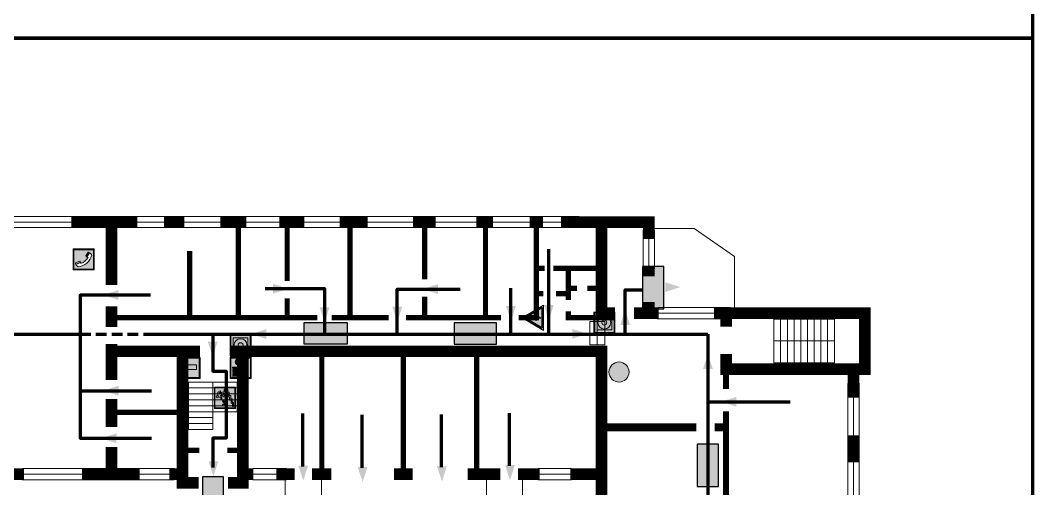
# Model space of a CAD drawing. Header units: millimetres. Extents: x 13114 to 67229, y 22859 to 38520.
# Drawn here: x 23107.1 to 23490.7, y 24896.1 to 25073.5 of the extents above; entities that cross this region are included whole.
import ezdxf

# ---------------------------------------------------------------- set-up
doc = ezdxf.new("R2010")
doc.units = ezdxf.units.MM
doc.linetypes.add('{ Wide Dash }', pattern=[12, 4, -2, 4, -2])
doc.layers.add('План_Штампы', color=7, linetype='Continuous')

# ---------------------------------------------------------------- blocks, each defined once
blk = doc.blocks.new('A$C32E8229D')
at = {"true_color": 0xffffff}
blk.add_hatch(color=7, dxfattribs=at).paths.add_polyline_path([(0, 0), (0, -8), (16, -8), (16, 0)])
h = blk.add_hatch(color=126)
h.paths.add_polyline_path([(0.2, -0.2), (15.8, -0.2), (15.8, -7.8), (0.2, -7.8)])
h.paths.add_polyline_path([(13.49, -2.05), (12.08, -2.05), (11.37, -2.63, 0.162397), (11.29, -2.84), (11.29, -3.63), (10.35, -3.63), (10.35, -4.05), (11.68, -4.05), (11.68, -3.48), (12.26, -4.28), (11.29, -5.1), (11.29, -6.78), (11.85, -6.78), (11.85, -5.44), (12.8, -4.64), (12.8, -5.94), (14.46, -5.94), (14.46, -5.39), (13.45, -5.39), (13.45, -3.97), (12.46, -2.59), (13.15, -2.59), (13.69, -3.34), (14.18, -3)], flags=16)
h.paths.add_polyline_path([(10.74, -1.82, 1), (11.8, -1.82, 1)], flags=16)
h.paths.add_polyline_path([(9.39, -3.59), (5.99, -3.59), (6.56, -3.03), (5.91, -3.03), (5.1, -3.83), (5.91, -4.64), (6.56, -4.64), (5.99, -4.09), (9.39, -4.09)], flags=16)
h.paths.add_polyline_path([(4.29, -1.08), (1.72, -1.08), (1.72, -6.6), (4.29, -6.6)], flags=16)
at = {"color": 126}
blk.add_lwpolyline([(16, -8), (0, -8), (0, 0), (16, 0)], close=True, dxfattribs=at)
blk = doc.blocks.new('A$C456E1F9C')
at = {"lineweight": 5}
h = blk.add_hatch(color=242, dxfattribs=at)
h.paths.add_polyline_path([(0.51, -1.47), (0.51, -13.26), (12.29, -13.26), (12.29, -1.47)])
h.paths.add_polyline_path([(5.42, -4.95, -0.254479), (4.78, -5.4), (3.52, -2.53, -0.209735), (4.23, -2.4)], flags=16)
h.paths.add_polyline_path([(8.53, -8.6), (10.87, -10.17), (10.54, -10.76), (8.03, -9.13, -0.192251)], flags=16)
h.paths.add_polyline_path([(4.61, -5.49, 0.005518), (3.87, -5.72, 0.128647), (7.49, -10.01, 0.00809), (7.83, -9.33), (10.47, -10.97, -0.16736), (8.99, -12.25, -0.327862), (1.95, -3.95, -0.166952), (3.36, -2.62)], flags=16)
at = {"color": 242, "lineweight": 5}
for p, q in [((0, -13.77), (0, -0.97)), ((12.8, -0.97), (0, -0.97)), ((4.61, -5.49), (3.36, -2.62)), ((3.52, -2.53), (4.78, -5.4)), ((4.23, -2.4), (5.42, -4.95)), ((12.8, -13.77), (12.8, -0.97)), ((7.83, -9.33), (10.47, -10.97)), ((8.03, -9.13), (10.54, -10.76)), ((10.81, -10.12), (8.53, -8.6)), ((10.54, -10.76), (10.8, -10.3)), ((10.8, -10.3), (10.81, -10.12)), ((0, -13.77), (12.8, -13.77))]:
    blk.add_line(p, q, dxfattribs=at)
blk.add_lwpolyline([(0.51, -1.47), (12.29, -1.47), (12.29, -13.26), (0.51, -13.26)], close=True, dxfattribs=at)
for centre, radius, start, end in [((4.59, -5.34), 2.99, 114.28453, 152.19739), ((11.12, -3.31), 9.19, 183.99153, 256.60086), ((4.02, -3.27), 0.891, 76.32839, 123.70924), ((14.98, -39.1), 35.17, 107.14873, 108.41345), ((13.86, -0.94), 11.08, 205.55365, 234.87622), ((4.68, -4.59), 0.824, 276.9621, 334.07228), ((-13.31, 0.8), 23.44, 332.54871, 334.40268), ((8.94, -9.5), 0.989, 114.40924, 157.93883), ((7.87, -9.46), 3, 291.92908, 329.9329)]:
    blk.add_arc(centre, radius, start, end, dxfattribs=at)
blk = doc.blocks.new('A$C7B8C2D5B')
at = {"lineweight": 0}
h = blk.add_hatch(color=5, dxfattribs=at)
h.dxf.hatch_style = 1
h.paths.add_polyline_path([(1.4, -3.02, 1), (-2.11, -3.02, 1)])
at = {"color": 5, "lineweight": 0}
blk.add_circle((-0.36, -3.02), 1.75, dxfattribs=at)
blk = doc.blocks.new('A$C54414219')
at = {"true_color": 0xffffff}
h = blk.add_hatch(color=7, dxfattribs=at)
h.paths.add_polyline_path([(2.39, -9.45), (2.39, -18.3), (11.23, -18.3), (11.23, -9.45)], flags=0)
h.paths.add_polyline_path([(10.71, -13.87, -1), (2.92, -13.87, -1)], flags=0)
h.paths.add_polyline_path([(8.3, -13.87, -1), (5.33, -13.87, -1)], flags=0)
h.paths.add_polyline_path([(0.41, -7.47), (0.41, -20.27), (13.21, -20.27), (13.21, -7.47)])
h.paths.add_polyline_path([(0.92, -19.77), (12.71, -19.77), (12.71, -7.98), (0.92, -7.98)], flags=16)
h.paths.add_polyline_path([(11.23, -9.45), (11.23, -18.3), (2.39, -18.3), (2.39, -9.45)], flags=0)
at = {"lineweight": 5}
h = blk.add_hatch(color=242, dxfattribs=at)
h.paths.add_polyline_path([(12.71, -7.98), (0.92, -7.98), (0.92, -19.77), (12.71, -19.77)])
h.paths.add_polyline_path([(11.23, -18.3), (2.39, -18.3), (2.39, -9.45), (11.23, -9.45)], flags=16)
h.paths.add_polyline_path([(10.71, -13.87, -1), (2.92, -13.87, -1)], flags=0)
h.paths.add_polyline_path([(8.3, -13.87, -1), (5.33, -13.87, -1)], flags=0)
at = {"true_color": 0xffffff}
h = blk.add_hatch(color=7, dxfattribs=at)
h.paths.add_polyline_path([(2.39, -9.45), (2.39, -18.3), (11.23, -18.3), (11.23, -9.45)])
h.paths.add_polyline_path([(10.71, -13.87, -1), (2.92, -13.87, -1)], flags=16)
h.paths.add_polyline_path([(8.3, -13.87, -1), (5.33, -13.87, -1)], flags=0)
at = {"lineweight": 5}
h = blk.add_hatch(color=242, dxfattribs=at)
h.paths.add_polyline_path([(2.92, -13.87, 1), (10.71, -13.87, 1)])
h.paths.add_polyline_path([(8.3, -13.87, -1), (5.33, -13.87, -1)], flags=16)
at = {"color": 242, "lineweight": 5}
for p, q in [((0.41, -20.27), (0.41, -7.47)), ((0.41, -7.47), (13.21, -7.47)), ((0.41, -7.47), (13.21, -7.47)), ((13.21, -20.27), (13.21, -7.47)), ((0.41, -20.27), (13.21, -20.27))]:
    blk.add_line(p, q, dxfattribs=at)
for points in [[(0.92, -7.98), (12.71, -7.98), (12.71, -19.77), (0.92, -19.77)], [(2.39, -9.45), (11.23, -9.45), (11.23, -18.3), (2.39, -18.3)]]:
    blk.add_lwpolyline(points, close=True, dxfattribs=at)
for radius in [3.89, 1.49]:
    blk.add_circle((6.81, -13.87), radius, dxfattribs=at)
blk = doc.blocks.new('A$C7B4425F7')
at = {"true_color": 0xffffff}
blk.add_hatch(color=7, dxfattribs=at).paths.add_polyline_path([(0, 0), (-16, 0), (-16, -8), (0, -8)])
h = blk.add_hatch(color=126)
h.paths.add_polyline_path([(-0.2, -0.2), (-15.8, -0.2), (-15.8, -7.8), (-0.2, -7.8)])
h.paths.add_polyline_path([(-11.76, -2.03), (-11.76, -3.66), (-11.17, -3.66, -0.568275), (-11.17, -6.18), (-12.58, -6.18), (-12.58, -2.03)], flags=16)
h.paths.add_polyline_path([(-13.33, -4.12, -0.495768), (-13.59, -6.18), (-15.03, -6.18), (-15.03, -2.03), (-13.59, -2.03, -0.487973)], flags=16)
h.paths.add_polyline_path([(-10.25, -2.03), (-9.48, -2.03), (-9.48, -6.18), (-10.25, -6.18)], flags=16)
h.paths.add_polyline_path([(-13.84, -3.69), (-14.24, -3.69), (-14.24, -3.03), (-13.9, -3.03, -0.692621)], flags=0)
h.paths.add_polyline_path([(-9.15, -2.03), (-8.4, -2.03), (-8.04, -3.07), (-7.68, -2.03), (-6.93, -2.03), (-7.64, -4.1), (-6.93, -6.18), (-7.68, -6.18), (-8.04, -5.14), (-8.4, -6.18), (-9.15, -6.18), (-8.44, -4.1)], flags=16)
h.paths.add_polyline_path([(-11.76, -4.46), (-11.42, -4.46, -0.692621), (-11.36, -5.12), (-11.76, -5.12)], flags=0)
h.paths.add_polyline_path([(-13.9, -5.2), (-14.24, -5.2), (-14.24, -4.55), (-13.84, -4.55, -0.708038)], flags=0)
edge = h.paths.add_edge_path(flags=16)
edge.add_ellipse((-5.51, -4.08), major_axis=(0, 2.05), ratio=0.586184, start_angle=0, end_angle=360)
edge = h.paths.add_edge_path(flags=0)
edge.add_ellipse((-5.51, -4.08), major_axis=(0, 1.14), ratio=0.454828, start_angle=0, end_angle=360)
h.paths.add_polyline_path([(-4.13, -4.96, 0.377264), (-3.48, -4.52, 0.0555), (-3.16, -2.03), (-1.66, -2.03), (-1.66, -4.96), (-0.96, -4.96), (-0.96, -7.01), (-1.75, -7.01), (-1.75, -6.18), (-3.3, -6.18), (-3.3, -7.02), (-4.13, -7.02)], flags=16)
h.paths.add_polyline_path([(-2.73, -2.91), (-2.28, -2.91), (-2.28, -4.96), (-3.05, -4.96, 0.079136)], flags=0)
at = {"color": 126}
blk.add_lwpolyline([(-16, -8), (0, -8), (0, 0), (-16, 0)], close=True, dxfattribs=at)
blk = doc.blocks.new('вниз 3')
at = {"lineweight": 0, "true_color": 0xffffff}
h = blk.add_hatch(color=7, dxfattribs=at)
h.dxf.hatch_style = 1
h.paths.add_polyline_path([(40997.5, -4475.69), (40997.25, -4475.28), (40995.76, -4476.15), (40995.97, -4475.23), (40995.39, -4475.56), (40995.05, -4476.83), (40996.33, -4477.17), (40996.91, -4476.83), (40996, -4476.55)], flags=0)
h.paths.add_polyline_path([(40999.81, -4473.95), (41000.22, -4473.95), (41000.64, -4474.67), (41001.03, -4474.43), (41000.46, -4473.49), (41000.42, -4473.49), (40999.43, -4473.49), (40998.68, -4473.92), (40998.68, -4474.57), (40997.88, -4474.57), (40997.88, -4475), (40999.14, -4475), (40999.14, -4474.43), (40999.14, -4474.38), (40999.59, -4475.15), (40998.72, -4475.67), (40998.72, -4477.06), (40999.24, -4477.06), (40999.24, -4475.96), (40999.95, -4475.56), (40999.95, -4476.43), (41001.61, -4476.43), (41001.61, -4475.88), (41000.47, -4475.88), (41000.47, -4475.12)], flags=0)
h.paths.add_polyline_path([(40999.2, -4473.24, 1), (40998.35, -4473.24, 1)], flags=0)
h.paths.add_polyline_path([(41000.46, -4477.26), (41001.69, -4477.26), (41001.69, -4476.84), (41000.03, -4476.84), (41000.03, -4477.39), (40998.78, -4477.39), (40998.78, -4477.95), (40997.53, -4477.95), (40997.53, -4478.5), (40996.29, -4478.5), (40996.29, -4479.06), (40995.05, -4479.06), (40995.05, -4479.48), (40995.29, -4479.48), (40996.72, -4479.48), (40996.72, -4478.92), (40997.97, -4478.92), (40997.97, -4478.36), (40999.2, -4478.36), (40999.2, -4477.81), (41000.46, -4477.81)], flags=0)
h.paths.add_polyline_path([(41002.37, -4472.17), (40994.37, -4472.17), (40994.37, -4480.17), (41002.37, -4480.17)])
h.paths.add_polyline_path([(41002.16, -4479.96), (40994.57, -4479.96), (40994.57, -4472.37), (41002.16, -4472.37)], flags=16)
h.paths.add_polyline_path([(41001.61, -4475.88), (41001.61, -4476.43), (40999.95, -4476.43), (40999.95, -4475.56), (40999.24, -4475.96), (40999.24, -4477.06), (40998.72, -4477.06), (40998.72, -4475.67), (40999.59, -4475.15), (40999.14, -4474.38), (40999.14, -4474.43), (40999.14, -4475), (40997.88, -4475), (40997.88, -4474.57), (40998.68, -4474.57), (40998.68, -4473.92), (40999.43, -4473.49), (41000.42, -4473.49), (41000.46, -4473.49), (41001.03, -4474.43), (41000.64, -4474.67), (41000.22, -4473.95), (40999.81, -4473.95), (41000.47, -4475.12), (41000.47, -4475.88)], flags=0)
h.paths.add_polyline_path([(41001.69, -4476.84), (41001.69, -4477.26), (41000.46, -4477.26), (41000.46, -4477.81), (40999.2, -4477.81), (40999.2, -4478.36), (40997.97, -4478.36), (40997.97, -4478.92), (40996.72, -4478.92), (40996.72, -4479.48), (40995.05, -4479.48), (40995.05, -4479.06), (40996.29, -4479.06), (40996.29, -4478.5), (40997.53, -4478.5), (40997.53, -4477.95), (40998.78, -4477.95), (40998.78, -4477.39), (41000.03, -4477.39), (41000.03, -4476.84)], flags=0)
h.paths.add_polyline_path([(40998.35, -4473.24, -1), (40999.2, -4473.24, -1)], flags=0)
h.paths.add_polyline_path([(40997.5, -4475.69), (40996, -4476.55), (40996.91, -4476.83), (40996.33, -4477.17), (40995.05, -4476.83), (40995.39, -4475.56), (40995.97, -4475.23), (40995.76, -4476.15), (40997.25, -4475.28)], flags=0)
at = {"lineweight": 0}
h = blk.add_hatch(color=126, dxfattribs=at)
h.dxf.hatch_style = 1
h.paths.add_polyline_path([(41002.16, -4472.37), (40994.57, -4472.37), (40994.57, -4479.96), (41002.16, -4479.96)])
h.paths.add_polyline_path([(40995.97, -4475.23), (40995.76, -4476.15), (40997.25, -4475.28), (40997.5, -4475.69), (40996, -4476.55), (40996.91, -4476.83), (40996.33, -4477.17), (40995.05, -4476.83), (40995.39, -4475.56)], flags=16)
h.paths.add_polyline_path([(40997.88, -4474.57), (40998.68, -4474.57), (40998.68, -4473.92), (40999.43, -4473.49), (41000.42, -4473.49), (41000.46, -4473.49), (41001.03, -4474.43), (41000.64, -4474.67), (41000.22, -4473.95), (40999.81, -4473.95), (41000.47, -4475.12), (41000.47, -4475.88), (41001.61, -4475.88), (41001.61, -4476.43), (40999.95, -4476.43), (40999.95, -4475.56), (40999.24, -4475.96), (40999.24, -4477.06), (40998.72, -4477.06), (40998.72, -4475.67), (40999.59, -4475.15), (40999.14, -4474.38), (40999.14, -4474.43), (40999.14, -4475), (40997.88, -4475)], flags=16)
h.paths.add_polyline_path([(40998.35, -4473.24, -1), (40999.2, -4473.24, -1)], flags=16)
h.paths.add_polyline_path([(40997.53, -4477.95), (40998.78, -4477.95), (40998.78, -4477.39), (41000.03, -4477.39), (41000.03, -4476.84), (41001.69, -4476.84), (41001.69, -4477.26), (41000.46, -4477.26), (41000.46, -4477.81), (40999.2, -4477.81), (40999.2, -4478.36), (40997.97, -4478.36), (40997.97, -4478.92), (40996.72, -4478.92), (40996.72, -4479.48), (40995.05, -4479.48), (40995.05, -4479.06), (40996.29, -4479.06), (40996.29, -4478.5), (40997.53, -4478.5)], flags=16)
at = {"lineweight": 0, "true_color": 0xffffff}
h = blk.add_hatch(color=7, dxfattribs=at)
h.dxf.hatch_style = 1
h.paths.add_polyline_path([(40999.2, -4473.24, 1), (40998.35, -4473.24, 1)])
h.paths.add_polyline_path([(40999.81, -4473.95), (41000.22, -4473.95), (41000.64, -4474.67), (41001.03, -4474.43), (41000.46, -4473.49), (41000.42, -4473.49), (40999.43, -4473.49), (40998.68, -4473.92), (40998.68, -4474.57), (40997.88, -4474.57), (40997.88, -4475), (40999.14, -4475), (40999.14, -4474.43), (40999.14, -4474.38), (40999.59, -4475.15), (40998.72, -4475.67), (40998.72, -4477.06), (40999.24, -4477.06), (40999.24, -4475.96), (40999.95, -4475.56), (40999.95, -4476.43), (41001.61, -4476.43), (41001.61, -4475.88), (41000.47, -4475.88), (41000.47, -4475.12)])
h.paths.add_polyline_path([(40999.2, -4477.81), (41000.46, -4477.81), (41000.46, -4477.26), (41001.69, -4477.26), (41001.69, -4476.84), (41000.03, -4476.84), (41000.03, -4477.39), (40998.78, -4477.39), (40998.78, -4477.95), (40997.53, -4477.95), (40997.53, -4478.5), (40996.29, -4478.5), (40996.29, -4479.06), (40995.05, -4479.06), (40995.05, -4479.48), (40995.29, -4479.48), (40996.72, -4479.48), (40996.72, -4478.92), (40997.97, -4478.92), (40997.97, -4478.36), (40999.2, -4478.36)])
h.paths.add_polyline_path([(40997.5, -4475.69), (40997.25, -4475.28), (40995.76, -4476.15), (40995.97, -4475.23), (40995.39, -4475.56), (40995.05, -4476.83), (40996.33, -4477.17), (40996.91, -4476.83), (40996, -4476.55)])
at = {"color": 126, "lineweight": 0}
for points in [[(40994.37, -4472.17), (41002.37, -4472.17), (41002.37, -4480.17), (40994.37, -4480.17)], [(40994.57, -4472.37), (41002.16, -4472.37), (41002.16, -4479.96), (40994.57, -4479.96)]]:
    blk.add_lwpolyline(points, close=True, dxfattribs=at)
for points in [[(40995.05, -4476.83), (40995.39, -4475.56), (40995.97, -4475.23), (40995.76, -4476.15), (40997.25, -4475.28), (40997.5, -4475.69), (40996, -4476.55), (40996.91, -4476.83), (40996.33, -4477.17), (40995.05, -4476.83)], [(40999.14, -4474.43), (40999.14, -4475), (40997.88, -4475), (40997.88, -4474.57), (40998.68, -4474.57), (40998.68, -4473.92), (40999.43, -4473.49), (41000.42, -4473.49), (41000.46, -4473.49), (41001.03, -4474.43), (41000.64, -4474.67), (41000.22, -4473.95), (40999.81, -4473.95), (41000.47, -4475.12), (41000.47, -4475.88), (41001.61, -4475.88), (41001.61, -4476.43), (40999.95, -4476.43), (40999.95, -4475.56), (40999.24, -4475.96), (40999.24, -4477.06), (40998.72, -4477.06), (40998.72, -4475.67), (40999.59, -4475.15), (40999.14, -4474.38), (40999.14, -4474.43)], [(40995.29, -4479.48), (40995.05, -4479.48), (40995.05, -4479.06), (40996.29, -4479.06), (40996.29, -4478.5), (40997.53, -4478.5), (40997.53, -4477.95), (40998.78, -4477.95), (40998.78, -4477.39), (41000.03, -4477.39), (41000.03, -4476.84), (41001.69, -4476.84), (41001.69, -4477.26), (41000.46, -4477.26), (41000.46, -4477.81), (40999.2, -4477.81), (40999.2, -4478.36), (40997.97, -4478.36), (40997.97, -4478.92), (40996.72, -4478.92), (40996.72, -4479.48), (40995.05, -4479.48)]]:
    blk.add_lwpolyline(points, dxfattribs=at)
blk.add_circle((40998.77, -4473.24), 0.426, dxfattribs=at)
blk = doc.blocks.new('A$C3E6D3DDE')
at = {"lineweight": 5}
h = blk.add_hatch(color=40, dxfattribs=at)
h.paths.add_polyline_path([(24.1, 1.45), (16.46, -11.35), (31.74, -11.35)])
h.paths.add_polyline_path([(24.09, -0.46), (30.03, -10.41), (18.14, -10.41)], flags=16)
h.paths.add_polyline_path([(24.54, -3.08), (23.41, -6.02), (25.13, -5.01), (24.33, -8.5), (24.82, -8.27), (23.79, -9.86), (23.4, -8.04), (23.8, -8.43), (24.04, -6.29), (22.39, -7.25), (23.44, -3.08)], flags=0)
h = blk.add_hatch(color=256, dxfattribs=at)
h.paths.add_polyline_path([(24.37, 0.03, 0.567511), (23.82, 0.03), (17.59, -10.4, 0.582454), (17.86, -10.88), (30.32, -10.88, 0.582149), (30.6, -10.4)])
h.paths.add_polyline_path([(24.09, -0.46), (18.14, -10.41), (30.03, -10.41)], flags=16)
h.paths.add_polyline_path([(24.54, -3.08), (23.41, -6.02), (25.13, -5.01), (24.33, -8.5), (24.82, -8.27), (23.79, -9.86), (23.4, -8.04), (23.8, -8.43), (24.04, -6.29), (22.39, -7.25), (23.44, -3.08)], flags=0)
h = blk.add_hatch(color=40, dxfattribs=at)
h.paths.add_polyline_path([(24.09, -0.46), (18.14, -10.41), (30.03, -10.41)])
h.paths.add_polyline_path([(24.82, -8.27), (23.79, -9.86), (23.4, -8.04), (23.8, -8.43), (24.04, -6.29), (22.39, -7.25), (23.44, -3.08), (24.54, -3.08), (23.41, -6.02), (25.13, -5.01), (24.33, -8.5)], flags=16)
at = {"color": 40, "lineweight": 5}
for p, q in [((16.46, -11.35), (24.1, 1.45)), ((24.1, 1.45), (31.74, -11.35))]:
    blk.add_line(p, q, dxfattribs=at)
at = {"lineweight": 5}
for p, q in [((17.59, -10.4), (23.82, 0.03)), ((24.37, 0.03), (30.6, -10.4)), ((18.14, -10.41), (24.09, -0.46)), ((23.44, -3.08), (22.39, -7.25)), ((23.41, -6.02), (24.54, -3.08)), ((25.13, -5.01), (23.41, -6.02)), ((24.54, -3.08), (23.44, -3.08)), ((24.09, -0.46), (30.03, -10.41)), ((24.33, -8.5), (25.13, -5.01)), ((17.86, -10.88), (30.32, -10.88)), ((18.14, -10.41), (30.03, -10.41)), ((22.39, -7.25), (24.04, -6.29)), ((23.8, -8.43), (23.4, -8.04)), ((23.4, -8.04), (23.79, -9.86)), ((23.79, -9.86), (24.82, -8.27)), ((24.04, -6.29), (23.8, -8.43)), ((24.82, -8.27), (24.33, -8.5))]:
    blk.add_line(p, q, dxfattribs=at)
at = {"color": 50, "lineweight": 5}
blk.add_line((31.74, -11.35), (16.46, -11.35), dxfattribs=at)
blk = doc.blocks.new('A$C3AD82952')
at = {"true_color": 0xf5f5ff}
h = blk.add_hatch(color=7, dxfattribs=at)
h.dxf.hatch_style = 1
h.paths.add_polyline_path([(8.21, 8.73, 0.414214), (7.89, 9.05), (7.22, 9.05), (7.22, 9.92), (7.59, 9.92, 1), (7.57, 10.36), (7.22, 10.36), (7.22, 10.6), (6.43, 10.6), (6.43, 10.36), (6.01, 10.36), (4.74, 9.59), (4.74, 8.69), (4.98, 8.73), (4.98, 9.26), (6.12, 9.91), (6.43, 9.91), (6.43, 9.05), (5.76, 9.05, 0.414214), (5.44, 8.73), (5.44, 2.2), (8.21, 2.2)], flags=0)
h.paths.add_polyline_path([(12.8, 12.8), (0, 12.8), (0, 0), (12.8, 0)])
h.paths.add_polyline_path([(0.51, 12.29), (12.29, 12.29), (12.29, 0.51), (0.51, 0.51)], flags=16)
h.paths.add_polyline_path([(4.74, 9.59), (6.01, 10.36), (6.43, 10.36), (6.43, 10.6), (7.22, 10.6), (7.22, 10.36), (7.59, 10.36, -0.94586), (7.59, 9.92), (7.22, 9.92), (7.22, 9.05), (7.89, 9.05, -0.414214), (8.21, 8.73), (8.21, 2.2), (5.44, 2.2), (5.44, 8.73, -0.414214), (5.76, 9.05), (6.43, 9.05), (6.43, 9.91), (6.12, 9.91), (4.98, 9.26), (4.98, 8.73), (4.74, 8.69)], flags=0)
h = blk.add_hatch(color=242)
h.dxf.hatch_style = 1
h.paths.add_polyline_path([(12.29, 12.29), (0.51, 12.29), (0.51, 0.51), (12.29, 0.51)])
h.paths.add_polyline_path([(4.74, 8.69), (4.74, 9.59), (6.01, 10.36), (6.43, 10.36), (6.43, 10.6), (7.22, 10.6), (7.22, 10.36), (7.59, 10.36, -0.94586), (7.59, 9.92), (7.22, 9.92), (7.22, 9.05), (7.89, 9.05, -0.414214), (8.21, 8.73), (8.21, 2.2), (5.44, 2.2), (5.44, 8.73, -0.414214), (5.76, 9.05), (6.43, 9.05), (6.43, 9.91), (6.12, 9.91), (4.98, 9.26), (4.98, 8.73)], flags=16)
h = blk.add_hatch(color=7, dxfattribs=at)
h.dxf.hatch_style = 1
h.paths.add_polyline_path([(8.21, 8.73, 0.414214), (7.89, 9.05), (7.22, 9.05), (7.22, 9.92), (7.59, 9.92, 1), (7.57, 10.36), (7.22, 10.36), (7.22, 10.6), (6.43, 10.6), (6.43, 10.36), (6.01, 10.36), (4.74, 9.59), (4.74, 8.69), (4.98, 8.73), (4.98, 9.26), (6.12, 9.91), (6.43, 9.91), (6.43, 9.05), (5.76, 9.05, 0.414214), (5.44, 8.73), (5.44, 2.2), (8.21, 2.2)])
at = {"color": 242, "lineweight": 5}
for p, q in [((0, 0), (0, 12.8)), ((0, 12.8), (12.8, 12.8)), ((12.8, 0), (12.8, 12.8)), ((6.01, 10.36), (4.74, 9.59)), ((4.74, 9.59), (4.74, 8.69)), ((4.74, 8.69), (4.98, 8.73)), ((4.98, 9.26), (6.12, 9.91)), ((4.98, 8.73), (4.98, 9.26)), ((5.44, 2.2), (5.44, 8.73)), ((5.76, 9.05), (6.43, 9.05)), ((6.01, 10.36), (6.43, 10.36)), ((6.12, 9.91), (6.43, 9.91)), ((7.22, 10.6), (6.43, 10.6)), ((6.43, 10.6), (6.43, 10.36)), ((6.43, 9.91), (6.43, 9.05)), ((7.22, 10.36), (7.22, 10.6)), ((7.59, 10.36), (7.22, 10.36)), ((7.22, 9.05), (7.22, 9.92)), ((7.59, 9.92), (7.22, 9.92)), ((7.89, 9.05), (7.22, 9.05)), ((8.21, 2.2), (8.21, 8.73)), ((0, 0), (12.8, 0)), ((5.44, 2.2), (8.21, 2.2))]:
    blk.add_line(p, q, dxfattribs=at)
blk.add_lwpolyline([(0.51, 12.29), (12.29, 12.29), (12.29, 0.51), (0.51, 0.51)], close=True, dxfattribs=at)
for centre, radius, start, end in [((5.76, 8.73), 0.32, 90, 180), ((7.58, 10.14), 0.223, 273.18746, 86.81254), ((7.89, 8.73), 0.32, 0, 90)]:
    blk.add_arc(centre, radius, start, end, dxfattribs=at)
blk = doc.blocks.new('A$C37112FD5')
at = {"true_color": 0xf5f5ff}
h = blk.add_hatch(color=7, dxfattribs=at)
h.dxf.hatch_style = 1
h.paths.add_polyline_path([(12.8, -7.4), (0, -7.4), (0, -20.2), (12.8, -20.2)])
h.paths.add_polyline_path([(12.29, -7.91), (12.29, -19.69), (0.51, -19.69), (0.51, -7.91)], flags=16)
h.paths.add_polyline_path([(4.98, -9.04, -0.42597), (5.17, -9.22), (5.17, -12.25), (5.17, -15.29, -0.432244), (4.98, -15.47), (4.83, -15.47, -0.42597), (4.64, -15.29), (4.64, -12.25), (4.64, -9.22, -0.432244), (4.83, -9.04)], flags=0)
h.paths.add_polyline_path([(4.28, -9.22), (4.28, -12.25), (4.28, -15.29, -0.432244), (4.09, -15.47), (3.94, -15.47, -0.42597), (3.75, -15.29), (3.75, -12.25), (3.75, -9.22, -0.432244), (3.94, -9.04), (4.09, -9.04, -0.42597)], flags=0)
h.paths.add_polyline_path([(5.72, -9.04), (5.87, -9.04, -0.42597), (6.06, -9.22), (6.06, -12.25), (6.06, -15.29, -0.432244), (5.87, -15.47), (5.72, -15.47, -0.42597), (5.53, -15.29), (5.53, -12.25), (5.53, -9.22, -0.432244)], flags=0)
h.paths.add_polyline_path([(6.42, -8.9), (6.5, -8.9, -0.42597), (6.69, -9.08), (6.69, -12.03), (8.21, -12.03, -15.824349), (8.21, -12.47), (6.69, -12.47), (6.69, -15.42, -0.432244), (6.5, -15.6), (6.42, -15.6)], flags=0)
h.paths.add_polyline_path([(3.39, -9.22), (3.39, -12.25), (3.39, -15.29, -0.432244), (3.2, -15.47), (3.05, -15.47, -0.42597), (2.85, -15.29), (2.85, -12.25), (2.85, -9.22, -0.432244), (3.05, -9.04), (3.2, -9.04, -0.42597)], flags=0)
h.paths.add_polyline_path([(2.5, -9.22), (2.5, -16.71), (1.96, -16.71), (1.96, -9.22, -0.432244), (2.15, -9.04), (2.31, -9.04, -0.42597)], flags=0)
h.paths.add_polyline_path([(1.61, -8.9), (1.61, -15.6), (1.57, -15.6, -0.42597), (1.37, -15.42), (1.37, -12.03), (1.37, -9.09, -0.432244), (1.57, -8.9)], flags=0)
h.paths.add_polyline_path([(9.76, -10.81), (9.76, -12.03), (8.49, -12.03, -0.336371)], flags=0)
h.paths.add_polyline_path([(8.49, -12.47), (9.76, -12.47), (9.76, -13.7, -0.336371)], flags=0)
h.paths.add_polyline_path([(10.11, -10.81, -0.336371), (11.38, -12.03), (10.11, -12.03)], flags=0)
h.paths.add_polyline_path([(10.11, -12.47), (11.38, -12.47, -0.336371), (10.11, -13.7)], flags=0)
h.paths.add_polyline_path([(2.5, -16.84), (2.5, -17.05), (1.97, -17.05), (1.97, -16.84)], flags=0)
h.paths.add_polyline_path([(2.5, -17.24, -0.033778), (2.24, -18.6, -0.033778), (1.97, -17.24)], flags=0)
h = blk.add_hatch(color=242)
h.dxf.hatch_style = 1
h.paths.add_polyline_path([(12.29, -7.91), (0.51, -7.91), (0.51, -19.69), (12.29, -19.69)])
h.paths.add_polyline_path([(6.42, -15.6), (6.42, -8.9), (6.5, -8.9, -0.42597), (6.69, -9.08), (6.69, -12.03), (8.21, -12.03, -15.824349), (8.21, -12.47), (6.69, -12.47), (6.69, -15.42, -0.432244), (6.5, -15.6)], flags=16)
h.paths.add_polyline_path([(5.87, -15.47), (5.72, -15.47, -0.42597), (5.53, -15.29), (5.53, -12.25), (5.53, -9.22, -0.432244), (5.72, -9.04), (5.87, -9.04, -0.42597), (6.06, -9.22), (6.06, -12.25), (6.06, -15.29, -0.432244)], flags=16)
h.paths.add_polyline_path([(4.98, -15.47), (4.83, -15.47, -0.42597), (4.64, -15.29), (4.64, -12.25), (4.64, -9.22, -0.432244), (4.83, -9.04), (4.98, -9.04, -0.42597), (5.17, -9.22), (5.17, -12.25), (5.17, -15.29, -0.432244)], flags=16)
h.paths.add_polyline_path([(4.09, -15.47), (3.94, -15.47, -0.42597), (3.75, -15.29), (3.75, -12.25), (3.75, -9.22, -0.432244), (3.94, -9.04), (4.09, -9.04, -0.42597), (4.28, -9.22), (4.28, -12.25), (4.28, -15.29, -0.432244)], flags=16)
h.paths.add_polyline_path([(3.2, -15.47), (3.05, -15.47, -0.42597), (2.85, -15.29), (2.85, -12.25), (2.85, -9.22, -0.432244), (3.05, -9.04), (3.2, -9.04, -0.42597), (3.39, -9.22), (3.39, -12.25), (3.39, -15.29, -0.432244)], flags=16)
h.paths.add_polyline_path([(2.5, -17.05), (1.97, -17.05), (1.97, -16.84), (2.5, -16.84)], flags=16)
h.paths.add_polyline_path([(2.5, -17.24, -0.033778), (2.24, -18.6, -0.033778), (1.97, -17.24)], flags=16)
h.paths.add_polyline_path([(2.5, -16.71), (1.96, -16.71), (1.96, -9.22, -0.432244), (2.15, -9.04), (2.31, -9.04, -0.42597), (2.5, -9.22)], flags=16)
h.paths.add_polyline_path([(1.61, -15.6), (1.57, -15.6, -0.42597), (1.37, -15.42), (1.37, -12.03), (1.37, -9.09, -0.432244), (1.57, -8.9), (1.61, -8.9)], flags=16)
h.paths.add_polyline_path([(8.49, -12.47), (9.76, -12.47), (9.76, -13.7, -0.336371)], flags=0)
h.paths.add_polyline_path([(10.11, -13.7), (10.11, -12.47), (11.38, -12.47, -0.336371)], flags=0)
h.paths.add_polyline_path([(8.49, -12.03, -0.336371), (9.76, -10.81), (9.76, -12.03)], flags=0)
h.paths.add_polyline_path([(10.11, -12.03), (10.11, -10.81, -0.336371), (11.38, -12.03)], flags=0)
h = blk.add_hatch(color=7, dxfattribs=at)
h.dxf.hatch_style = 1
h.paths.add_polyline_path([(1.61, -8.9), (1.57, -8.9, 0.432244), (1.37, -9.09), (1.37, -12.03), (1.37, -15.42, 0.42597), (1.57, -15.6), (1.61, -15.6)])
h.paths.add_polyline_path([(2.5, -9.22, 0.42597), (2.31, -9.04), (2.15, -9.04, 0.432244), (1.96, -9.22), (1.96, -16.71), (2.5, -16.71)])
h.paths.add_polyline_path([(2.5, -16.84), (1.97, -16.84), (1.97, -17.05), (2.5, -17.05)])
h.paths.add_polyline_path([(2.5, -17.24), (1.97, -17.24, 0.033778), (2.24, -18.6, 0.033778)])
h.paths.add_polyline_path([(3.39, -12.25), (3.39, -9.22, 0.42597), (3.2, -9.04), (3.05, -9.04, 0.432244), (2.85, -9.22), (2.85, -12.25), (2.85, -15.29, 0.42597), (3.05, -15.47), (3.2, -15.47, 0.432244), (3.39, -15.29)])
h.paths.add_polyline_path([(4.28, -12.25), (4.28, -9.22, 0.42597), (4.09, -9.04), (3.94, -9.04, 0.432244), (3.75, -9.22), (3.75, -12.25), (3.75, -15.29, 0.42597), (3.94, -15.47), (4.09, -15.47, 0.432244), (4.28, -15.29)])
h.paths.add_polyline_path([(5.17, -12.25), (5.17, -9.22, 0.42597), (4.98, -9.04), (4.83, -9.04, 0.432244), (4.64, -9.22), (4.64, -12.25), (4.64, -15.29, 0.42597), (4.83, -15.47), (4.98, -15.47, 0.432244), (5.17, -15.29)])
h.paths.add_polyline_path([(6.06, -12.25), (6.06, -9.22, 0.42597), (5.87, -9.04), (5.72, -9.04, 0.432244), (5.53, -9.22), (5.53, -12.25), (5.53, -15.29, 0.42597), (5.72, -15.47), (5.87, -15.47, 0.432244), (6.06, -15.29)])
h.paths.add_polyline_path([(6.69, -12.47), (8.21, -12.47, 15.824349), (8.21, -12.03), (6.69, -12.03), (6.69, -9.08, 0.42597), (6.5, -8.9), (6.42, -8.9), (6.42, -15.6), (6.5, -15.6, 0.432244), (6.69, -15.42)])
h.paths.add_polyline_path([(8.49, -12.47), (9.76, -12.47), (9.76, -13.7, -0.336371)], flags=16)
h.paths.add_polyline_path([(8.49, -12.03, -0.336371), (9.76, -10.81), (9.76, -12.03)], flags=16)
h.paths.add_polyline_path([(10.11, -12.47), (11.38, -12.47, -0.336371), (10.11, -13.7)], flags=16)
h.paths.add_polyline_path([(10.11, -12.03), (10.11, -10.81, -0.336371), (11.38, -12.03)], flags=16)
h = blk.add_hatch(color=242)
h.dxf.hatch_style = 1
h.paths.add_polyline_path([(9.76, -10.81, 0.336371), (8.49, -12.03), (9.76, -12.03)])
h.paths.add_polyline_path([(10.11, -10.81), (10.11, -12.03), (11.38, -12.03, 0.336371)])
h.paths.add_polyline_path([(11.38, -12.47), (10.11, -12.47), (10.11, -13.7, 0.336371)])
h.paths.add_polyline_path([(9.76, -12.47), (8.49, -12.47, 0.336371), (9.76, -13.7)])
at = {"color": 242, "lineweight": 5}
for p, q in [((0, -20.2), (0, -7.4)), ((0, -7.4), (12.8, -7.4)), ((1.37, -12.03), (1.37, -9.08)), ((1.37, -12.03), (1.37, -15.42)), ((1.57, -8.9), (1.61, -8.9)), ((1.61, -8.9), (1.61, -15.6)), ((1.96, -16.71), (1.96, -9.22)), ((2.15, -9.04), (2.31, -9.04)), ((2.5, -16.71), (2.5, -9.22)), ((2.85, -12.25), (2.85, -9.22)), ((2.85, -12.25), (2.85, -15.29)), ((3.05, -9.04), (3.2, -9.04)), ((3.39, -12.25), (3.39, -9.22)), ((3.39, -12.25), (3.39, -15.29)), ((3.75, -12.25), (3.75, -9.22)), ((3.75, -12.25), (3.75, -15.29)), ((3.94, -9.04), (4.09, -9.04)), ((4.28, -12.25), (4.28, -9.22)), ((4.28, -12.25), (4.28, -15.29)), ((4.64, -12.25), (4.64, -9.22)), ((4.64, -12.25), (4.64, -15.29)), ((4.83, -9.04), (4.98, -9.04)), ((5.17, -12.25), (5.17, -9.22)), ((5.17, -12.25), (5.17, -15.29)), ((5.53, -12.25), (5.53, -9.22)), ((5.53, -12.25), (5.53, -15.29)), ((5.72, -9.04), (5.87, -9.04)), ((6.06, -12.25), (6.06, -9.22)), ((6.06, -12.25), (6.06, -15.29)), ((6.42, -8.9), (6.42, -15.6)), ((6.5, -8.9), (6.42, -8.9)), ((6.69, -12.03), (6.69, -9.08)), ((8.21, -12.03), (6.69, -12.03)), ((9.76, -12.03), (8.49, -12.03)), ((9.76, -10.81), (9.76, -12.03)), ((10.11, -10.81), (10.11, -12.03)), ((11.38, -12.03), (10.11, -12.03)), ((12.8, -20.2), (12.8, -7.4)), ((1.57, -15.6), (1.61, -15.6)), ((1.96, -16.71), (2.5, -16.71)), ((1.97, -16.84), (2.5, -16.84)), ((1.97, -17.05), (1.97, -16.84)), ((2.5, -17.05), (1.97, -17.05)), ((1.97, -17.24), (2.5, -17.24)), ((2.5, -16.84), (2.5, -17.05)), ((3.05, -15.47), (3.2, -15.47)), ((3.94, -15.47), (4.09, -15.47)), ((4.83, -15.47), (4.98, -15.47)), ((5.72, -15.47), (5.87, -15.47)), ((6.42, -15.6), (6.5, -15.6)), ((8.21, -12.47), (6.69, -12.47)), ((6.69, -12.47), (6.69, -15.42)), ((9.76, -12.47), (8.49, -12.47)), ((9.76, -12.47), (9.76, -13.7)), ((11.38, -12.47), (10.11, -12.47)), ((10.11, -12.47), (10.11, -13.7)), ((0, -20.2), (12.8, -20.2))]:
    blk.add_line(p, q, dxfattribs=at)
blk.add_lwpolyline([(0.51, -7.91), (12.29, -7.91), (12.29, -19.69), (0.51, -19.69)], close=True, dxfattribs=at)
for centre, radius, start, end in [((1.56, -9.09), 0.182, 87.10267, 180.60715), ((2.15, -9.22), 0.182, 87.10267, 180.60715), ((2.32, -9.22), 0.182, 359.39285, 92.89733), ((3.04, -9.22), 0.182, 87.10267, 180.60715), ((3.21, -9.22), 0.182, 359.39285, 92.89733), ((3.93, -9.22), 0.182, 87.10267, 180.60715), ((4.1, -9.22), 0.182, 359.39285, 92.89733), ((4.82, -9.22), 0.182, 87.10267, 180.60715), ((4.99, -9.22), 0.182, 359.39285, 92.89733), ((5.71, -9.22), 0.182, 87.10267, 180.60715), ((5.88, -9.22), 0.182, 359.39285, 92.89733), ((6.51, -9.09), 0.182, 359.39285, 92.89733), ((9.93, -12.25), 1.74, 187.23185, 172.76815), ((9.93, -12.25), 1.46, 96.99266, 171.35851), ((9.93, -12.25), 1.46, 8.64149, 83.00734), ((1.56, -15.42), 0.182, 179.39285, 272.89733), ((12.17, -15.98), 10.27, 187.04098, 194.7793), ((-7.7, -15.98), 10.27, 345.2207, 352.95902), ((3.04, -15.29), 0.182, 179.39285, 272.89733), ((3.21, -15.29), 0.182, 267.10267, 0.60715), ((3.93, -15.29), 0.182, 179.39285, 272.89733), ((4.1, -15.29), 0.182, 267.10267, 0.60715), ((4.82, -15.29), 0.182, 179.39285, 272.89733), ((4.99, -15.29), 0.182, 267.10267, 0.60715), ((5.71, -15.29), 0.182, 179.39285, 272.89733), ((5.88, -15.29), 0.182, 267.10267, 0.60715), ((6.51, -15.42), 0.182, 267.10267, 0.60715), ((9.93, -12.25), 1.46, 188.64149, 263.00734), ((9.93, -12.25), 1.46, 276.99266, 351.35851)]:
    blk.add_arc(centre, radius, start, end, dxfattribs=at)

msp = doc.modelspace()

# ---------------------------------------------------------------- linework, layer by layer
at = {"color": 6, "lineweight": 100}
for points in [[(22890.71, 25066.78), (23490.71, 25066.78), (23490.71, 25461.78), (22890.71, 25461.78)], [(22890.71, 24671.78), (23490.71, 24671.78), (23490.71, 25066.78), (22890.71, 25066.78)]]:
    msp.add_lwpolyline(points, close=True, dxfattribs=at)
at = {"lineweight": 0}
for points in [[(23062.52, 24999.16), (23318.81, 24999.16)], [(23062.67, 24997.1), (23318.96, 24997.1)], [(23062.42, 24995), (23318.72, 24995)], [(23343.07, 24979.85), (23343.07, 24994.17)], [(23345.22, 24980.03), (23345.22, 24994.35)], [(23345.66, 24994.61), (23362.42, 24994.61), (23377.72, 24984.04), (23377.72, 24963.02)], [(23347.36, 24979.44), (23347.36, 24993.76)], [(23348.8, 24964.72), (23376.24, 24964.72)], [(23349, 24962.58), (23376.44, 24962.58)], [(23348.41, 24960.48), (23375.86, 24960.48)], [(23420.59, 24831.17), (23420.59, 24936.01)], [(23422.77, 24831.43), (23422.77, 24936.27)], [(23424.89, 24831.28), (23424.89, 24936.12)], [(23107.96, 24903.77), (23165.53, 24903.77)], [(23195.27, 24903.85), (23207.94, 24903.85)], [(23303.31, 24903.84), (23315.98, 24903.84)], [(23108.57, 24901.67), (23166.15, 24901.67)], [(23195.44, 24901.67), (23208.11, 24901.67)], [(23207.53, 24888.47), (23207.53, 24901.01)], [(23221.24, 24888.47), (23221.24, 24901.01)], [(23283.73, 24888.47), (23283.73, 24901.18)], [(23297.43, 24888.47), (23297.43, 24903)], [(23303.48, 24901.66), (23316.15, 24901.66)], [(23107.89, 24899.51), (23165.46, 24899.51)], [(23195.27, 24899.53), (23207.94, 24899.53)], [(23303.31, 24899.52), (23315.98, 24899.52)], [(23327.37, 24777.84), (23327.37, 24896.23)]]:
    msp.add_lwpolyline(points, dxfattribs=at)
for points, const_width in [([(23151.41, 24997.1), (23126.48, 24997.1)], 4.4), ([(23141.69, 24973.31), (23141.69, 24997.1)], 4.4), ([(23169.22, 24997.1), (23161.51, 24997.1)], 4.4), ([(23192.8, 24997.1), (23182.93, 24997.1)], 4.4), ([(23189.77, 24960.93), (23189.77, 24997.59)], 2), ([(23214.7, 24997.1), (23205.32, 24997.1)], 4.4), ([(23208.23, 24974.73), (23208.23, 24997.43)], 2), ([(23238.77, 24997.1), (23228.18, 24997.1)], 4.4), ([(23232.08, 24960.93), (23232.08, 24996.28)], 2), ([(23264.52, 24997.1), (23255.86, 24997.1)], 4.4), ([(23260.34, 24975.39), (23260.34, 24997.59)], 2), ([(23286.18, 24997.1), (23279.93, 24997.1)], 4.4), ([(23283.37, 24960.93), (23283.37, 24997.43)], 2), ([(23295.96, 24960.93), (23302.62, 24960.93), (23302.62, 24996.89)], 2), ([(23305.2, 24997.1), (23300.14, 24997.1)], 4.4), ([(23327.37, 24997.1), (23311.94, 24997.1)], 4.4), ([(23332.48, 24962.58), (23327.37, 24962.58), (23327.37, 24997.1), (23345.22, 24997.1), (23345.22, 24990.63)], 4.4), ([(23171.31, 24960.93), (23171.31, 24986.16)], 2), ([(23302.62, 24979.54), (23305.82, 24979.54)], 2), ([(23314.73, 24967.56), (23314.73, 24979.54), (23309.09, 24979.54)], 2), ([(23314.73, 24979.54), (23326.52, 24979.54)], 2), ([(23345.22, 24980.03), (23345.22, 24976.53)], 4.4), ([(23314.73, 24971.96), (23318.01, 24971.96)], 2), ([(23322.01, 24971.96), (23326.62, 24971.96)], 2), ([(23208.23, 24960.93), (23208.23, 24968.2)], 2), ([(23260.34, 24960.93), (23260.34, 24968.86)], 2), ([(23305.3, 24970.01), (23302.62, 24970.01)], 2), ([(23314.73, 24970.01), (23310.12, 24970.01)], 2), ([(23345.22, 24962.58), (23345.22, 24966.83)], 4.4), ([(23141.69, 24957.32), (23141.69, 24965.2)], 4.4), ([(23141.87, 24960.93), (23219.61, 24960.93)], 2), ([(23225.14, 24960.93), (23246.74, 24960.93)], 2), ([(23253.24, 24960.93), (23289.3, 24960.93)], 2), ([(23332.48, 24960.93), (23314.73, 24960.93), (23314.73, 24963.36)], 2), ([(23349, 24962.58), (23339.58, 24962.58)], 4.4), ([(23374.51, 24957.44), (23374.51, 24962.58), (23369.94, 24962.58), (23427.12, 24962.58), (23427.12, 24941.43), (23422.77, 24941.43)], 4.4), ([(23141.69, 24948.15), (23141.69, 24950.88)], 4.4), ([(23175.21, 24948.15), (23141.69, 24948.15), (23141.69, 24937.28)], 4.4), ([(23168.58, 24948.15), (23168.58, 24898.33), (23174.66, 24898.33)], 4.4), ([(23185.79, 24898.33), (23191.43, 24898.33), (23191.43, 24948.15)], 4.4), ([(23327.37, 24901.67), (23327.37, 24948.15), (23186.57, 24948.15)], 4.4), ([(23221.37, 24901.67), (23221.37, 24947.32)], 2), ([(23252.19, 24901.67), (23252.19, 24947.32)], 2), ([(23280.07, 24901.67), (23280.07, 24947.32)], 2), ([(23422.77, 24930.55), (23422.77, 24941.43), (23374.51, 24941.43), (23374.51, 24947.15)], 4.4), ([(23374.51, 24941.43), (23374.51, 24933.86)], 2.2), ([(23141.69, 24930.12), (23141.69, 24919.55)], 4.4), ([(23141.74, 24925.11), (23167.55, 24925.11)], 2), ([(23374.51, 24925.38), (23374.51, 24868.9)], 2.2), ([(23327.27, 24919.42), (23363.23, 24919.42)], 3), ([(23374.51, 24919.42), (23370.15, 24919.42)], 3), ([(23422.77, 24906.18), (23422.77, 24916.36)], 4.4), ([(23141.69, 24911.89), (23141.69, 24901.67)], 4.4), ([(23168.98, 24910.7), (23174.9, 24910.7)], 2), ([(23185.52, 24910.7), (23190.28, 24910.7)], 2), ([(23090.72, 24901.67), (23108.57, 24901.67)], 4.4), ([(23130.46, 24901.67), (23152.37, 24901.67)], 4.4), ([(23163.62, 24901.67), (23168.58, 24901.67)], 4.4), ([(23191.43, 24901.67), (23195.44, 24901.67)], 4.4), ([(23204.15, 24901.67), (23211.05, 24901.67)], 4.4), ([(23217.66, 24901.67), (23225.01, 24901.67)], 4.4), ([(23248.73, 24901.67), (23255.79, 24901.67)], 4.4), ([(23276.65, 24901.67), (23289.01, 24901.67)], 4.4), ([(23295.74, 24901.67), (23303.91, 24901.67)], 4.4), ([(23315.55, 24901.67), (23327.37, 24901.67), (23327.37, 24893.61)], 4.4)]:
    msp.add_lwpolyline(points, dxfattribs=dict(at, const_width=const_width))
at = {"color": 126, "lineweight": 100, "true_color": 0x008754}
for points in [[(23307.34, 24954.68), (23307.34, 24986.86)], [(23156.48, 24969.44), (23129.79, 24969.44), (23129.79, 24933.24), (23156.89, 24933.24)], [(23199.86, 24971.9), (23222.43, 24971.9), (23222.43, 24954.68)], [(23249.95, 24954.68), (23249.95, 24971.71), (23273.71, 24971.71)], [(23293, 24954.68), (23293, 24972.13)], [(23336.29, 24954.68), (23336.29, 24971.47), (23342.97, 24971.47)], [(23077.09, 24910.25), (23077.09, 24954.68), (23129.79, 24954.68)], [(23156.48, 24954.68), (23367.6, 24954.68)], [(23180.02, 24954.68), (23180.02, 24940.69), (23185.14, 24940.69), (23185.14, 24915.28), (23180.01, 24915.28), (23180.01, 24904.19)], [(23367.6, 24954.68), (23367.6, 24755.22), (23342.62, 24755.22), (23342.62, 24759.35), (23334.03, 24759.35)], [(23129.79, 24933.24), (23129.79, 24915.23), (23156.89, 24915.23)], [(23367.6, 24929.08), (23398.74, 24929.08)], [(23214.16, 24904.58), (23214.16, 24924.58)], [(23236.65, 24904.07), (23236.65, 24924.06)], [(23266.7, 24904.27), (23266.7, 24924.27)], [(23292.49, 24904.8), (23292.49, 24924.79)]]:
    msp.add_lwpolyline(points, dxfattribs=at)
at = {"lineweight": 0}
for points in [[(23322.85, 24959.51), (23325.69, 24959.51), (23325.69, 24950.66), (23322.85, 24950.66)], [(23325.69, 24959.51), (23328.53, 24959.51), (23328.53, 24950.66), (23325.69, 24950.66)], [(23392.66, 24960.38), (23395.2, 24960.38), (23395.2, 24952.09), (23392.66, 24952.09)], [(23395.2, 24960.38), (23397.74, 24960.38), (23397.74, 24952.09), (23395.2, 24952.09)], [(23397.74, 24960.38), (23400.29, 24960.38), (23400.29, 24952.09), (23397.74, 24952.09)], [(23400.29, 24960.38), (23402.83, 24960.38), (23402.83, 24952.09), (23400.29, 24952.09)], [(23402.83, 24960.38), (23405.37, 24960.38), (23405.37, 24952.09), (23402.83, 24952.09)], [(23405.37, 24960.38), (23407.92, 24960.38), (23407.92, 24952.09), (23405.37, 24952.09)], [(23407.92, 24960.38), (23410.46, 24960.38), (23410.46, 24952.09), (23407.92, 24952.09)], [(23410.46, 24960.38), (23413, 24960.38), (23413, 24952.09), (23410.46, 24952.09)], [(23413, 24960.38), (23415.54, 24960.38), (23415.54, 24952.09), (23413, 24952.09)], [(23392.66, 24952.09), (23395.2, 24952.09), (23395.2, 24943.81), (23392.66, 24943.81)], [(23395.2, 24952.09), (23397.74, 24952.09), (23397.74, 24943.81), (23395.2, 24943.81)], [(23397.74, 24952.09), (23400.29, 24952.09), (23400.29, 24943.81), (23397.74, 24943.81)], [(23400.29, 24952.09), (23402.83, 24952.09), (23402.83, 24943.81), (23400.29, 24943.81)], [(23402.83, 24952.09), (23405.37, 24952.09), (23405.37, 24943.81), (23402.83, 24943.81)], [(23405.37, 24952.09), (23407.92, 24952.09), (23407.92, 24943.81), (23405.37, 24943.81)], [(23407.92, 24952.09), (23410.46, 24952.09), (23410.46, 24943.81), (23407.92, 24943.81)], [(23410.46, 24952.09), (23413, 24952.09), (23413, 24943.81), (23410.46, 24943.81)], [(23413, 24952.09), (23415.54, 24952.09), (23415.54, 24943.81), (23413, 24943.81)], [(23170.88, 24934.29), (23180.08, 24934.29), (23180.08, 24936.54), (23170.88, 24936.54)], [(23180.08, 24934.29), (23189.28, 24934.29), (23189.28, 24936.54), (23180.08, 24936.54)], [(23170.88, 24932.04), (23180.08, 24932.04), (23180.08, 24934.29), (23170.88, 24934.29)], [(23170.88, 24929.79), (23180.08, 24929.79), (23180.08, 24932.04), (23170.88, 24932.04)], [(23180.08, 24932.04), (23189.28, 24932.04), (23189.28, 24934.29), (23180.08, 24934.29)], [(23180.08, 24929.79), (23189.28, 24929.79), (23189.28, 24932.04), (23180.08, 24932.04)], [(23170.88, 24927.54), (23180.08, 24927.54), (23180.08, 24929.79), (23170.88, 24929.79)], [(23170.88, 24925.29), (23180.08, 24925.29), (23180.08, 24927.54), (23170.88, 24927.54)], [(23180.08, 24927.54), (23189.28, 24927.54), (23189.28, 24929.79), (23180.08, 24929.79)], [(23180.08, 24925.29), (23189.28, 24925.29), (23189.28, 24927.54), (23180.08, 24927.54)], [(23170.88, 24923.04), (23180.08, 24923.04), (23180.08, 24925.29), (23170.88, 24925.29)], [(23170.88, 24920.79), (23180.08, 24920.79), (23180.08, 24923.04), (23170.88, 24923.04)], [(23170.88, 24918.54), (23180.08, 24918.54), (23180.08, 24920.79), (23170.88, 24920.79)]]:
    msp.add_lwpolyline(points, close=True, dxfattribs=at)
at = {"color": 126, "linetype": '{ Wide Dash }', "lineweight": 100, "true_color": 0x008754}
msp.add_lwpolyline([(23129.79, 24954.68), (23156.48, 24954.68)], dxfattribs=at)
at = {"layer": 'План_Штампы', "color": 126, "true_color": 0x008754}
for points in [[(23202.85, 24969.98), (23202.86, 24973.72), (23208.59, 24971.87)], [(23265.37, 24973.6), (23265.36, 24969.86), (23259.62, 24971.72)], [(23351.44, 24970.6), (23351.45, 24974.33), (23357.19, 24972.48)], [(23144.25, 24971.36), (23144.24, 24967.63), (23138.5, 24969.48)], [(23291.13, 24965.37), (23294.87, 24965.36), (23293.02, 24959.63)], [(23305.51, 24965.7), (23309.25, 24965.69), (23307.39, 24959.96)], [(23220.53, 24964.82), (23224.26, 24964.81), (23222.41, 24959.07)], [(23248.07, 24965.03), (23251.8, 24965.02), (23249.95, 24959.29)], [(23338.16, 24958.1), (23334.42, 24958.11), (23336.27, 24963.84)], [(23200.31, 24956.57), (23200.3, 24952.83), (23194.56, 24954.68)], [(23316.29, 24952.89), (23316.3, 24956.63), (23322.03, 24954.78)], [(23178.14, 24951.85), (23181.88, 24951.84), (23180.02, 24946.1)], [(23369.51, 24941.41), (23365.77, 24941.42), (23367.63, 24947.15)], [(23144.4, 24935.14), (23144.39, 24931.4), (23138.66, 24933.25)], [(23378.42, 24930.94), (23378.41, 24927.2), (23372.68, 24929.05)], [(23143.57, 24917.12), (23143.56, 24913.38), (23137.82, 24915.23)], [(23178.41, 24906.54), (23182.15, 24906.53), (23180.29, 24900.79)], [(23212.44, 24904.91), (23216.18, 24904.91), (23214.32, 24899.17)], [(23234.93, 24904.4), (23238.67, 24904.39), (23236.81, 24898.65)], [(23264.99, 24904.6), (23268.72, 24904.59), (23266.87, 24898.86)], [(23290.77, 24905.13), (23294.51, 24905.12), (23292.65, 24899.38)]]:
    msp.add_solid(points, dxfattribs=at)

# ---------------------------------------------------------------- block references
at = {"rotation": 90}
for name, p, xscale, yscale, zscale in [('A$C456E1F9C', (23126.53, 24978.96), 0.625, 0.625, 0.625), ('A$C3E6D3DDE', (23298.22, 24945.8), 0.625, 0.625, 0.625), ('A$C3AD82952', (23175.21, 24937.88), 0.625, 0.625, 0.625), ('A$C37112FD5', (23181.97, 24937.93), 0.6249984004534781, 0.6249984004534781, 0.6249984004534781)]:
    msp.add_blockref(name, p, dxfattribs=dict(at, xscale=xscale, yscale=yscale, zscale=zscale))
for name, p, xscale, yscale, zscale in [('A$C54414219', (23324.16, 24967.69), 0.625, 0.625, 0.625), ('A$C54414219', (23186.32, 24959.17), 0.625, 0.625, 0.625), ('A$C7B8C2D5B', (23334.75, 24946.9), 2.177419353276491, 2.177419353276491, 2.177419353276491)]:
    msp.add_blockref(name, p, dxfattribs=dict(xscale=xscale, yscale=yscale, zscale=zscale))
at = {"xscale": -1}
msp.add_blockref('A$C32E8229D', (23287.55, 24958.92), dxfattribs=at)
at = {"color": 126, "true_color": 0x008754, "rotation": 90}
msp.add_blockref('вниз 3', (18708.47, -16067.82), dxfattribs=at)
at = {"layer": 'План_Штампы', "rotation": 90}
for p in [(23342.88, 24980.22), (23176.12, 24900.62)]:
    msp.add_blockref('A$C7B4425F7', p, dxfattribs=at)
at = {"layer": 'План_Штампы', "color": 126, "true_color": 0x008754, "xscale": 1.012510887696, "yscale": 1.012510887696, "zscale": 1.012510887696, "rotation": 359.9978653237144}
msp.add_blockref('A$C32E8229D', (23214.73, 24959.02), dxfattribs=at)
at = {"layer": 'План_Штампы', "color": 126, "true_color": 0x008754, "xscale": -1, "rotation": 90}
msp.add_blockref('A$C32E8229D', (23363.59, 24912.95), dxfattribs=at)

doc.saveas('drawing.dxf')
